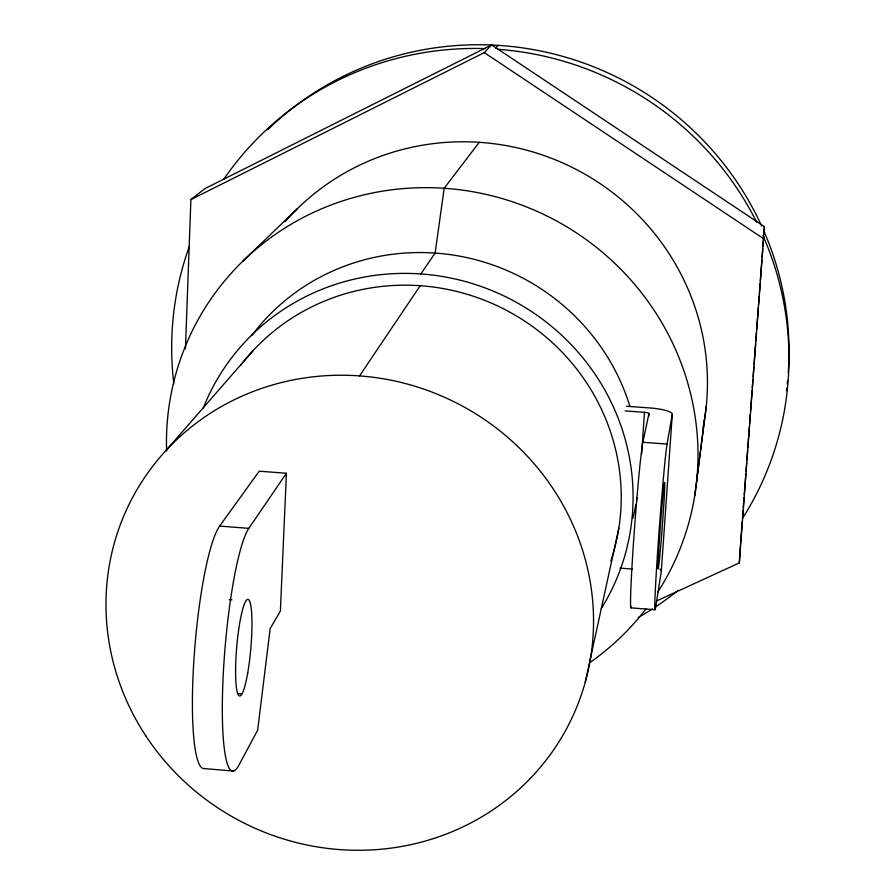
<?xml version="1.0" encoding="UTF-8"?>
<svg xmlns="http://www.w3.org/2000/svg" width="895" height="895" viewBox="0 0 895 895"><rect width="100%" height="100%" fill="white"/><g stroke="black" fill="none" stroke-linecap="round" stroke-linejoin="round"><path stroke-width="1.34" d="M185.433 348.983L190.903 199.551L205.056 188.543L491.646 44.929L764.419 226.67L739.315 562.899L657.087 600.735M286.422 473.265L280.381 611.084L270.156 628.637L257.637 730.242L239.01 764.979A123.555 18.068 -85.1 0 1 222.922 681.666A123.555 18.068 -85.1 0 1 248.81 528.352L286.422 473.265L259.226 471.195L219.633 526.081A123.443 19.142 -85.1 0 0 193.801 661.673A123.443 19.142 -85.1 0 0 204.328 768.536M739.315 562.899L740.478 544.854M641.648 453.966L644.478 412.326L625.157 410.906M648.73 416.399L648.92 413.613A4.654 0.962 3.9 0 0 644.478 412.326M672.279 414.374L667.043 444.077A84.343 1.857 -85.7 0 0 658.049 545.704A84.343 1.857 -85.7 0 0 655.643 607.437L661.304 571.323L672.279 414.374A23.248 4.788 3.9 0 0 650.083 407.975L626.422 406.24M740.568 543.466L742.246 521.237M742.447 518.462L743.085 510.128M743.286 507.342L744.025 497.62M744.226 494.834L745.803 474.003M746.005 471.217L746.631 462.883M746.844 460.108L747.582 450.375M747.784 447.601L749.361 426.758M749.562 423.973L750.301 414.251M750.502 411.476L752.08 390.634M752.281 387.848L752.908 379.514M753.12 376.739L753.858 367.006M754.06 364.231L755.637 343.389M755.839 340.615L756.465 332.269M756.678 329.494L758.356 307.265M758.557 304.479L759.184 296.144M759.396 293.37L760.135 283.648M760.336 280.862L761.913 260.02M762.115 257.245L762.741 248.911M762.954 246.125L763.681 236.403M763.894 233.617L764.419 226.67M694.733 495.696L704.499 419.61M696.634 481.353L706.211 406.632M631.49 606.743A84.287 2.472 -85.7 0 1 633.615 540.871A84.287 2.472 -85.7 0 1 642.867 442.275L648.92 413.613M585.296 682.035L618.814 528.195M359.544 375.9L420.202 285.706M420.818 273.937L435.127 253.061L444.166 188.274L479.261 142.316M166.045 450.453L252.927 350.818M495.64 48.151L498.258 45.365M190.903 199.551L484.262 52.615L491.646 44.929M242.679 261.318L297.487 208.557M642.867 442.275L667.043 444.077M219.633 526.081L248.81 528.352M620 568.101L632.429 569.075M630.986 607.862L655.028 609.775M229.209 599.684L231.973 599.907M237.835 693.625L241.952 693.972M204.038 768.559L233.058 771.02M484.262 52.615L763.726 238.786M251.775 335.536A215.214 208.658 26.7 0 1 460.31 256.283A215.214 208.658 26.7 0 1 629.912 406.341M637.005 497.676A215.214 208.658 26.7 0 1 636.58 500.428M635.864 504.556A215.214 208.658 26.7 0 1 632.888 518.171M166.604 450.946A267.337 259.472 26.7 0 1 501.155 198.276A267.337 259.472 26.7 0 1 657.803 592.043M646.156 608.634A267.337 259.472 26.7 0 1 589.827 662.602M285.024 221.703A240.844 235.15 26.7 0 1 571.636 167.13A240.844 235.15 26.7 0 1 703.034 427.754M203.165 408.299A223.694 216.366 26.7 0 1 508.125 297.979A223.694 216.366 26.7 0 1 601.216 608.622M240.643 365.451A211.925 204.966 26.7 0 1 506.604 310.42A211.925 204.966 26.7 0 1 610.849 560.818M660.051 569.097A23.001 5.817 4.1 0 1 661.304 571.323M762.965 235.62A310.006 303.271 26.7 0 1 742.984 517.612M678.086 590.376A310.006 303.271 26.7 0 1 655.878 606.665M652.421 608.924A310.006 303.271 26.7 0 1 638.292 617.505M173.831 383.754A310.006 303.271 26.7 0 1 189.27 246.628M223.951 179.011A310.006 303.271 26.7 0 1 485.303 48.621M497.475 49.259A310.006 303.271 26.7 0 1 756.678 222.228M267.762 129.685A306.448 299.97 26.7 0 1 761.679 226.111M764.375 232.174A306.448 299.97 26.7 0 1 788.238 372.79M787.51 381.069A306.448 299.97 26.7 0 1 787.22 383.821M786.739 387.949A306.448 299.97 26.7 0 1 786.381 390.69M145.896 735.981A245.868 235.374 26.7 0 0 567.464 727.009A245.868 235.374 26.7 0 0 335.916 375.285A245.868 235.374 26.7 0 0 145.896 735.981M247.702 673.062A48.509 7.093 -85.1 0 0 247.993 599.359A48.509 7.093 -85.1 0 0 235.586 670.612A48.509 7.093 -85.1 0 0 247.702 673.062M660.387 549.631A43.352 0.951 -85.7 0 0 664.705 482.494A43.352 0.951 -85.7 0 0 659.1 544.764A43.352 0.951 -85.7 0 0 660.387 549.631"/></g></svg>
